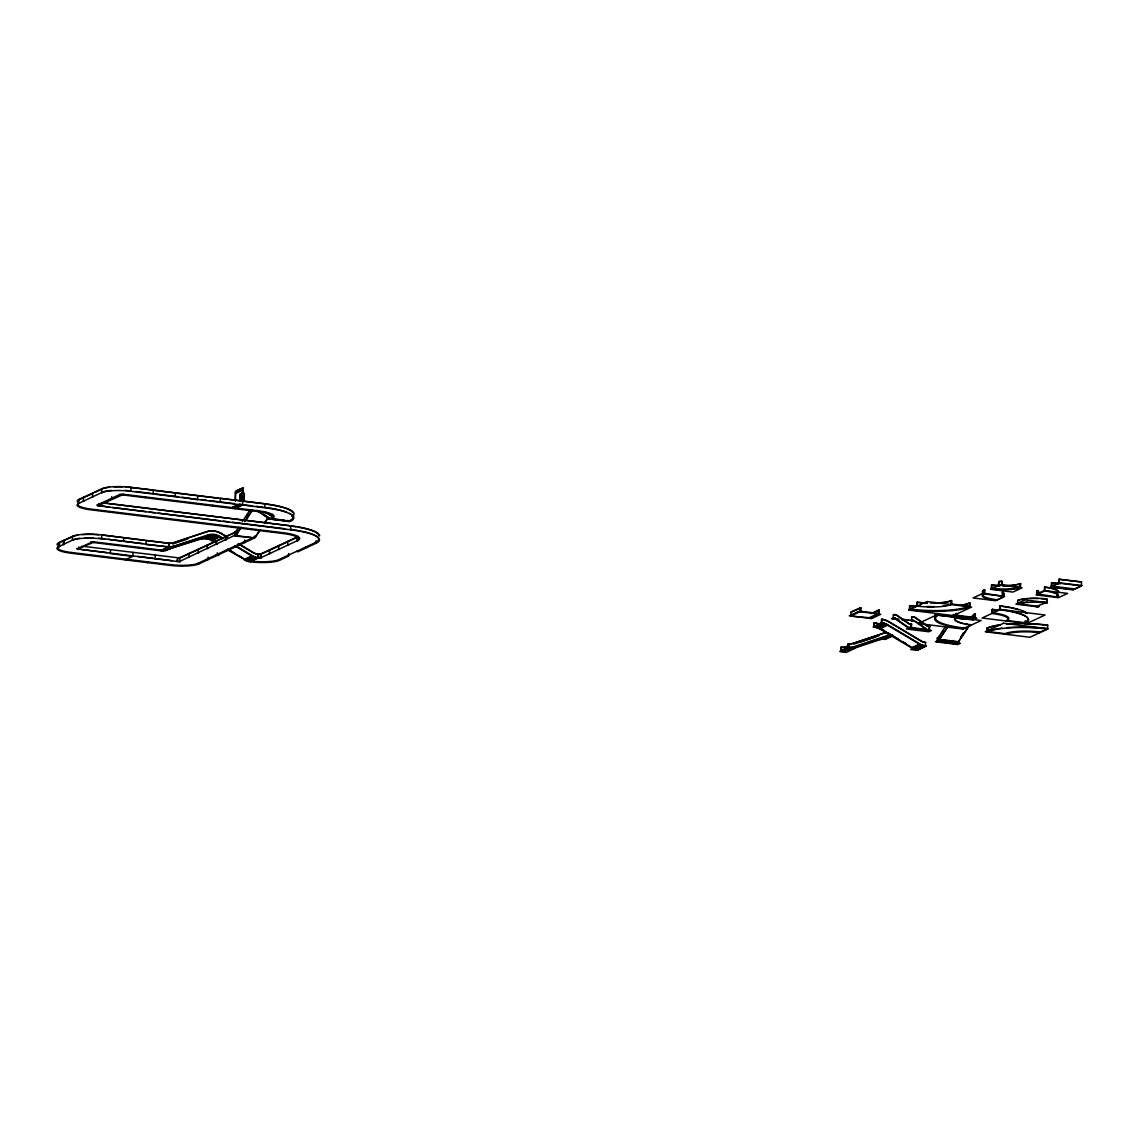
<?xml version="1.0" encoding="UTF-8"?>
<svg xmlns="http://www.w3.org/2000/svg" width="1139" height="1139" viewBox="0 0 1139 1139"><rect width="100%" height="100%" fill="white"/><g stroke="black" fill="none" stroke-linecap="round" stroke-linejoin="round"><path stroke-width="1.5" d="M57.306 545.054A22.438 4.627 2.3 0 1 58.787 542.734L72.512 536.341A22.438 4.627 2.3 0 1 101.755 534.931L168.786 543.189L168.629 547.119L160.784 550.778L168.657 546.563L168.729 543.175A13.084 11.888 65 0 0 173.698 542.705L206.757 531.685A19.918 18.096 65 0 1 213.548 530.902M846.078 650.284A16.501 14.992 65 0 1 840.909 650.597L840.981 647.208L840.554 651.309L844.625 651.252L849.58 649.016M892.221 636.188L885.302 639.42L883.707 639.221L892.278 635.334L888.32 635.861L854.777 647.037C845.024 652.134 849.224 637.327 848.099 647.251A16.501 14.992 65 0 0 849.139 647.336L855.432 648.134L846.291 652.405L839.899 651.608L849.053 647.351M260.133 530.091L256.432 535.743A17.057 6.193 -83 0 1 255.563 536.91L254.595 537.978L234.648 535.43L234.762 532.07A13.084 4.755 -83 0 0 236.827 530.048L238.677 527.229M945.726 626.151L939.234 636.046A13.098 4.755 -83 0 1 937.369 637.982L937.041 641.997L937.853 641.613A16.501 5.994 -83 0 0 939.148 640.602M940.031 636.146A13.098 4.755 -83 0 1 938.166 638.068L937.867 641.528L948.032 626.664M959.209 618.249L973.133 619.972L975.212 618.135L975.34 614.177L974.543 614.092L974.429 617.452A16.501 5.994 -83 0 0 973.361 618.178M59.442 546.207A21.57 4.442 2.3 0 0 71.216 552.472L70.874 553.184A22.438 4.627 2.3 0 1 58.616 546.677L58.787 542.734L73.309 536.441A21.57 4.442 2.3 0 1 77.95 535.173M79.929 538.234A21.57 4.442 2.3 0 0 73.167 539.815L72.355 540.285L72.512 536.341L73.309 536.441M166.807 549.61A16.501 14.992 65 0 1 161.14 550.066L92.772 541.723L76.982 548.927L178.994 561.712L236.414 534.547A17.057 6.193 -83 0 0 237.282 533.394L240.984 527.741M292.481 516.252A46.599 9.61 2.3 0 0 265.102 503.837L131.042 487.35A22.438 4.627 2.3 0 0 101.798 488.759L78.918 499.409L78.762 503.353A22.438 4.627 2.3 0 0 91.006 509.859L282.728 533.451A25.884 5.339 2.3 0 1 296.866 540.954L297.663 541.053L297.82 537.124L288.665 541.381M78.819 546.905L78.719 549.525L77.666 549.112L93.099 542.477L162.763 551.02L202.158 538.647L208.693 539.089L215.072 542.406M83.503 497.273L83.332 501.217L84.158 500.747M81.581 546.236L82.35 546.891M90.721 541.979L91.504 542.634M92.643 493.016L92.487 496.96L93.313 496.49M94.096 541.808L93.754 542.534M272.036 519.042L272.064 518.487A26.752 5.51 2.3 0 0 257.457 510.713L122.4 494.141L120.022 494.383L97.142 505.047L109.102 507.097M98.552 505.787L290.573 529.792A46.599 9.61 2.3 0 1 316.016 543.317L316.115 540.698M98.965 503.58L98.851 506.2L97.797 505.787L122.386 494.881L257.101 511.439A25.884 5.339 2.3 0 1 271.239 518.943L290.388 521.306L271.267 518.387A16.501 5.994 -83 0 1 268.818 518.202L257.528 510.357M111.565 490.411A21.57 4.442 2.3 0 0 102.467 492.233L101.642 492.689L101.798 488.759M101.713 502.911L102.496 503.566M98.623 538.178A21.57 4.442 2.3 0 1 101.3 538.462L170.608 547.361L210.003 534.988L216.538 535.444L222.917 538.747M103.179 556.402L102.823 557.113M110.867 498.654L111.636 499.309L111.75 496.689M116.449 544.556L116.093 545.282M120.022 494.383L120.791 495.052M123.396 494.226L123.04 494.938M123.638 541.21L123.767 537.836M131.042 487.35L130.885 491.279L127.91 490.582A21.57 4.442 2.3 0 0 125.148 490.368M132.694 556.359L110.341 553.611L110.511 549.681M138.787 547.318L138.445 548.03M145.735 496.974L145.393 497.686M147.629 561.869L147.273 562.581M147.871 561.897L147.515 562.609M152.925 493.628L153.395 490.097L128.052 487.207A21.57 4.442 2.3 0 0 125.276 486.994M155.032 559.107L155.288 554.992M168.074 499.722L167.732 500.434M168.301 547.275L168.33 546.706A16.501 14.992 65 0 0 174.495 546.108M254.082 536.953A16.501 5.994 -83 0 1 253 537.693L198.101 563.264A21.57 4.442 2.3 0 1 169.967 564.617L169.626 565.328L70.874 553.184M175.278 496.376L175.406 493.002M236.271 531.728A13.084 4.755 -83 0 1 235.588 532.155L179.877 557.64L179.72 561.57L180.517 561.669L177.157 561.271M190.427 502.47L190.071 503.182M189.031 553.369L188.875 557.313L189.686 556.843M198.186 549.112L198.015 553.041L198.841 552.586M198.101 563.264L198.869 563.933L254.595 537.978M206.202 537.992L213.719 534.49M207.326 544.855L207.17 548.784L207.996 548.315M207.241 559.007L208.024 559.662L208.124 557.042M212.765 505.218L212.423 505.93M216.481 540.584L216.325 544.527L217.15 544.058M216.396 554.75L218.773 555.604M217.179 555.405L217.278 552.785M219.955 501.872L220.425 498.341L265.102 503.837L264.647 507.368A45.745 9.425 2.3 0 1 286.814 512.208M225.636 536.327L225.479 540.256L226.305 539.801M225.55 550.479L226.319 551.148M235.118 499.907L235.46 491.293L243.305 487.649L243.091 493.016M235.374 501.359L235.702 493.287M234.791 532.055L234.634 535.999L253.812 537.793A16.501 5.994 -83 0 0 256.36 535.273M236.513 492.916L236.599 490.767M234.705 546.222L235.474 546.877M235.431 536.099L235.446 535.529A16.501 5.994 -83 0 0 236.528 534.803M237.339 492.532L237.425 490.382M238.322 492.076L238.407 489.927M238.806 491.336C238.72 489.471 239.19 490.923 239.418 490.496M239.29 491.621L239.389 489.471M240.201 491.194L240.286 489.058M240.414 489.386L240.372 490.61M241.098 490.781L241.183 488.631M242.009 493.002L240.343 493.785L240.058 500.961L241.724 500.178L242.009 493.002L244.387 493.301L244.102 500.477L242.436 501.245M242.151 490.283L242.237 488.147M242.764 493.173L242.892 489.941M242.764 501.089L242.607 505.033L234.762 508.692M243.86 541.95L244.629 542.62L244.743 539.986M238.179 543.445L253.342 552.5A13.084 11.888 65 0 0 258.154 554.18L258.026 557.555L250.153 561.769L248.174 561.527L227.202 549.639M250.48 561.627L250.509 561.057A16.501 14.992 65 0 1 248.943 560.772M257.457 510.713L257.101 511.439M257.67 558.267L257.699 557.711A16.501 14.992 65 0 1 256.659 557.541M258.382 554.209L257.998 558.124L250.153 561.769A22.438 4.627 2.3 0 0 279.411 560.374L288.551 556.103L288.665 553.483M269.559 549.81L269.402 553.753L270.228 553.283M272.477 514.387A25.884 5.339 2.3 0 1 271.395 515.013L271.239 518.943L269.516 519.142L257.428 510.913M278.713 545.553L278.557 549.482L279.382 549.026M302.177 531.329A45.745 9.425 2.3 0 1 315.232 542.662L278.628 559.705L279.411 560.374M102.467 492.233L78.762 503.353L79.588 502.883A21.57 4.442 2.3 0 0 91.362 509.147L283.084 532.739L282.728 533.451M287.868 541.281L287.711 545.225L288.523 544.755M287.783 555.448L288.551 556.103M289.591 521.206L289.619 520.637A45.745 9.425 2.3 0 0 289.477 513.418M290.573 529.792L290.73 525.862L102.538 502.698M296.866 540.954L297.023 537.024A25.884 5.339 2.3 0 0 298.091 536.398M296.937 551.176L297.706 551.846L316.016 543.317L315.232 542.662M306.092 546.919L306.861 547.574M860.799 611.871L860.97 607.927L860.173 607.827L851.018 612.099L850.861 616.028L860.828 611.301L878.383 613.465L869.228 617.722L851.659 616.128M860.002 611.771L860.173 607.827M878.368 614.021L878.525 610.091L879.322 610.191L879.166 614.12L870.011 618.392M915.457 606.304A45.745 9.425 2.3 0 1 909.79 605.692L909.306 609.778A46.599 9.61 2.3 0 0 970.044 606.859L970.2 602.915L969.403 602.83A45.745 9.425 2.3 0 1 960.932 605.265M909.62 609.621L909.79 605.692M910.816 624.044L910.631 627.988L908.296 627.916L895.226 618.847L893.047 618.819L893.46 614.747A19.918 7.233 -83 0 1 896.151 615.074L908.851 623.887A13.098 4.755 -83 0 0 910.631 624.115L911.613 624.129L911.456 627.518A16.501 5.994 -83 0 1 909.591 627.646M916.824 606.275L917.308 602.189A25.884 5.339 2.3 0 0 927.203 602.972M917.308 602.189L917.137 606.119A25.884 5.339 2.3 0 0 950.894 604.496L951.051 600.566L951.848 600.666L951.691 604.595M923.629 646.14C919.486 642.439 915.443 650.696 911.499 647.863L879.194 628.586L873.798 626.834L881.657 622.592A16.501 14.992 65 0 1 887.722 624.699L919.572 643.706A16.501 14.992 65 0 0 925.637 645.813L917.778 650.027L915.784 649.785L923.629 646.14L925.623 646.383L925.366 642.382A13.098 11.903 65 0 1 920.953 640.759L889.103 621.752A19.918 18.096 65 0 0 882.426 619.317L881.529 619.388L881.33 622.748A16.501 14.992 65 0 1 882.91 623.033M938.892 615.302L973.959 619.018M956.447 617.452L956.603 613.522L957.401 613.622L957.244 617.552A25.884 5.339 2.3 0 0 971.382 625.069M963.865 628.571L971.054 625.226M969.246 606.76L969.403 602.83M984.651 593.989L984.808 590.045L984.011 589.945L983.854 593.889A22.438 4.627 2.3 0 0 996.098 600.395M999.999 624.841A46.599 9.61 2.3 0 0 986.972 628.03L986.815 631.974A46.599 9.61 2.3 0 1 1047.567 629.055L1047.723 625.112A46.599 9.61 2.3 0 0 1006.62 624.129M987.613 632.074L987.769 628.13A45.745 9.425 2.3 0 1 1000.555 624.998M999.985 585.574A21.57 4.442 2.3 0 1 991.727 584.933L991.243 589.02A22.438 4.627 2.3 0 0 1020.501 587.61L1020.658 583.681L1019.861 583.581A21.57 4.442 2.3 0 1 1002.804 585.645M991.571 588.863L991.727 584.933M998.447 610.319A26.752 5.51 2.3 0 0 992.382 609.365L991.898 613.451A25.884 5.339 2.3 0 1 1006.036 620.969M992.226 613.309L992.382 609.365M996.426 600.239L1003.616 596.893M998.761 585.517L998.931 581.588L1001.494 581.317L1002.306 581.417L1002.135 585.361M999.245 581.431C995.942 586.884 1004.47 586.685 1001.494 581.317M999.416 609.949L999.9 605.863A46.599 9.61 2.3 0 1 1027.179 613.28M999.9 605.863L999.743 609.806A46.599 9.61 2.3 0 1 1025.185 623.318L1025.285 620.698M1002.206 596.138L1002.363 592.209L1003.16 592.308C1001.195 600.78 1006.449 594.344 1003.16 592.308M1005.168 634.224L1005.196 633.668A26.752 5.51 2.3 0 1 1040.064 631.988L1047.239 629.198M1006.833 621.068L1006.848 620.499A26.752 5.51 2.3 0 0 992.254 612.739L999.444 609.393A45.745 9.425 2.3 0 1 1008.186 610.703M1017.682 600.41L1017.526 604.353A22.438 4.627 2.3 0 1 1046.769 602.944L1046.926 599A22.438 4.627 2.3 0 0 1017.682 600.41L1018.48 600.509A21.57 4.442 2.3 0 1 1019.718 600.039M1018.323 604.453L1018.351 603.884A21.57 4.442 2.3 0 1 1027.449 602.075M1019.69 587.51L1019.861 583.581M1024.388 623.218L1024.402 622.663A45.745 9.425 2.3 0 0 1015.689 612.341M1035.878 606.603L1046.47 602.531A21.57 4.442 2.3 0 0 1041.032 602.033M1036.903 590.685C1041.359 590.515 1033.742 591.739 1037.771 595.085M1037.074 594.473L1037.23 590.529M1038.497 595.213L1038.654 591.283M1039.281 605.877L1038.27 606.902L1015.931 604.154L1025.086 599.897L1047.424 602.645L1046.442 603.101L1046.926 599M1044.264 591.113L1044.748 587.026A22.438 4.627 2.3 0 1 1057.932 593.006M1044.748 587.026L1044.591 590.97A22.438 4.627 2.3 0 1 1056.85 597.477L1056.949 594.857M1060.281 583.78L1051.696 582.712L1051.212 586.813L1073.55 589.561M1051.539 586.656L1051.696 582.712M1056.052 597.377L1056.067 596.822A21.57 4.442 2.3 0 0 1051.297 591.782M1058.729 583.31L1059.213 579.21L1081.552 581.972L1081.395 585.902L1059.056 583.154L1059.213 579.21M1073.878 589.404L1081.068 586.058M911.414 620.484L911.812 616.996A19.918 7.233 -83 0 1 914.503 617.324L927.203 626.151A13.098 4.755 -83 0 0 928.983 626.379L929.965 626.393L928.968 630.721L908.694 628.116M929.168 626.293L929.011 629.682A16.501 5.994 -83 0 1 926.562 629.497L913.877 620.67A16.501 5.994 -83 0 0 911.841 620.328M875.193 626.265A16.501 14.992 65 0 0 874.14 626.094L874.339 622.734L873.812 626.251A16.501 14.992 65 0 1 875.393 626.535M881.857 619.232L881.643 623.19L887.039 624.927L920.839 645.001M241.155 496.077L241.226 494.283L240.813 500.035L241.354 496.39L240.229 495.978L239.845 497.045L240.685 497.145M239.062 491.222L239.404 489.699L239.688 490.923M243.191 496.761L243.803 494.896M242.379 521.577L249.797 510.258M245.967 517.433L248.743 513.191M240.913 527.257L237.211 532.91A16.501 5.994 -83 0 1 234.648 535.43M244.629 521.605L251.107 511.71A16.501 5.994 -83 0 1 252.374 510.13M245.611 520.665L251.178 512.194A15.932 5.795 -83 0 1 252.189 510.87M257.286 533.864L260.076 529.621M264.704 522.545L267.48 518.302M264.775 523.029L268.477 517.377M941.882 633.327L943.733 630.493M947.036 627.603L939.618 638.922A16.501 5.994 -83 0 1 937.07 641.442L957.002 643.976L969.958 624.784M960.761 636.929L963.537 632.686M969.887 624.314L958.782 641.271A16.501 5.994 -83 0 1 958.568 641.584M241.368 498.754C240.671 497.245 238.734 498.384 240.543 499.138M243.162 498.412L243.162 496.063M1002.263 592.266L1003.188 592.864M97.142 505.047L97.968 505.702M76.996 548.372L77.822 549.026M974.543 614.092L974.315 614.206A19.918 7.233 -83 0 0 971.482 617.11M975.34 614.177L975.112 614.305A19.918 7.233 -83 0 0 973.546 615.573M79.716 499.508L93.441 493.116M94.978 492.404L102.595 488.845A21.57 4.442 2.3 0 1 103.834 488.375M73.167 539.815L58.616 546.677L59.427 546.777L59.584 542.833A21.57 4.442 2.3 0 0 58.146 543.901M197.745 495.75L197.588 499.679L182.14 497.216M239.731 490.154L239.973 489.443L239.218 490.738M235.417 492.375L243.262 488.716M235.374 493.443L243.219 489.784M132.85 552.429L133.021 556.216L125.176 559.861M232.199 507.61L239.389 504.264L252.616 505.887M233.652 507.795L240.842 504.449M168.786 543.189L168.458 543.331A13.084 11.888 65 0 0 173.37 542.847L206.43 531.828A19.918 18.096 65 0 1 213.221 531.045L214.815 531.059A19.918 18.096 65 0 1 221.464 533.493M162.763 551.02L170.608 547.361M164.856 550.707L172.701 547.062M165.098 550.678L173.47 546.919M166.137 550.45L175.007 546.506M214.246 530.973L214.488 531.201A19.918 18.096 65 0 1 215.1 531.315M200.222 539.131L208.551 535.33M201.19 538.861L209.519 535.088M202.158 538.647L210.501 534.917M203.155 538.519L211 534.86M203.653 538.476L211.498 534.817M204.152 538.448L212.509 534.803M205.177 538.462L213.021 534.817M205.419 538.491L213.264 534.832M206.942 538.676L214.787 535.017M207.198 538.719L215.043 535.059M207.697 538.818L215.542 535.173M208.195 538.946L216.04 535.302M208.693 539.089L216.538 535.444M209.192 539.26L217.036 535.601M209.676 539.43L217.521 535.786M210.16 539.63L218.005 535.985M210.63 539.843L218.474 536.198M211.114 540.071L218.959 536.426M211.569 540.327L219.414 536.668M212.039 540.584L219.884 536.939M180.674 557.74L234.065 532.867M269.302 519.071L290.388 521.306A46.599 9.61 2.3 0 0 264.946 507.78L130.885 491.279A22.438 4.627 2.3 0 0 101.642 492.689M102.211 502.854L290.73 525.862A46.599 9.61 2.3 0 1 319.646 535.828M291.228 529.493L290.274 529.379A45.745 9.425 2.3 0 1 294.332 529.934M243.888 559.591L251.733 555.946L256.019 557.868L260.148 558.053L297.678 540.498A26.752 5.51 2.3 0 0 283.084 532.739M244.372 559.875L252.217 556.216M244.871 560.146L252.716 556.487M257.001 554.209A13.084 11.888 65 0 0 257.841 554.337L258.211 554.195M245.383 560.388L253.228 556.729M245.896 560.616L253.741 556.971M246.124 560.715L253.969 557.056M297.023 537.024L260.404 554.067L257.841 554.337M287.142 542.093L261.215 554.166L258.482 554.394M248.174 561.527L256.019 557.868M860.97 607.927L851.018 612.099M870.894 613.636L878.525 610.091M873.214 613.024L879.322 610.191M874.553 626.934L882.398 623.275M874.809 626.977L882.654 623.318M875.806 627.205L883.65 623.56M876.304 627.347L884.149 623.702M876.802 627.518L884.647 623.859M877.286 627.689L885.131 624.044M877.77 627.888L885.615 624.243M878.254 628.102L886.099 624.457M878.724 628.329L886.569 624.685M879.194 628.586L887.039 624.927M879.65 628.856L887.495 625.197M842.533 651.551L850.377 647.906M884.448 636.957L880.134 638.979A16.501 14.992 65 0 1 882.654 638.395M848.583 650.141L879.991 639.662L888.804 635.733M879.991 639.662L889.773 635.534M881.444 639.278L890.769 635.391M882.426 639.107L891.268 635.348M883.423 639.007L891.78 635.334M883.935 638.993L893.033 635.363M954.454 615.587L953.813 615.886L955.407 616.085M911.499 647.863L919.344 644.204M911.997 648.134L919.842 644.489M912.496 648.404L920.34 644.745M925.836 642.453L925.039 642.538A13.098 11.903 65 0 1 922.989 642.026M913.506 648.874L921.351 645.229M913.734 648.974L921.579 645.315M1059.711 582.855L1050.557 587.112L1072.895 589.86L1082.05 585.603L1058.743 582.741L1051.553 586.087L1073.906 588.849M1081.552 581.972L1058.886 579.367M957.002 643.976L956.219 643.791A16.501 5.994 -83 0 0 958.355 641.869M1047.723 625.112L1047.396 625.268A45.745 9.425 2.3 0 0 1023.918 623.745M911.613 624.129L911.428 624.215A13.098 4.755 -83 0 1 909.648 623.987L896.948 615.174A19.918 7.233 -83 0 0 894.257 614.846L893.218 614.846M929.965 626.393L929.78 626.478A13.098 4.755 -83 0 1 928 626.251L915.3 617.423A19.918 7.233 -83 0 0 912.61 617.096L911.57 617.096M179.877 557.64L178.51 557.797M261.073 557.541L257.699 557.711M1002.306 581.417L998.931 581.588M1036.675 606.703L1038.925 606.603M172.786 544.001L187.664 539.046M167.305 549.454L200.364 538.434A16.501 14.992 65 0 1 201.347 538.149M893.346 618.662L898.899 619.402M886.526 632.216L853.467 643.236A13.098 11.903 65 0 1 848.968 643.763L848.171 643.862M886.199 632.373L853.139 643.393A13.098 11.903 65 0 1 848.64 643.919M849.253 645.628L845.95 646.738A13.098 11.903 65 0 1 841.45 647.265L840.653 647.365M860.828 641.784L879.009 635.719M848.925 645.785L845.622 646.895A13.098 11.903 65 0 1 841.123 647.422M853.88 644.133L875.364 636.972M853.353 647.949L878.482 639.52M180.531 557.797C175.42 555.974 177.67 566.638 177.627 557.74L83.588 546.364M240.229 495.978L241.383 496.818M241.112 497.871L240.158 497.771M243.49 498.156L243.191 500.334M884.946 638.993L885.971 638.523A16.501 14.992 65 0 0 879.806 639.121M1051.368 582.869L1058.245 583.709M1019.718 586.955L1002.163 584.791L998.789 584.962L991.599 588.308A21.57 4.442 2.3 0 0 1018.48 587.425M241.454 495.024C240.713 493.828 239.005 494.782 240.756 495.351M1056.067 596.822L1037.102 593.903L1044.292 590.557A21.57 4.442 2.3 0 1 1049.176 591.326M241.724 500.178L244.102 500.477M154.776 490.468L218.375 498.284M135.74 491.507L151.202 493.415M154.648 493.842L178.709 496.803M201.048 499.551L206.216 500.178M209.647 500.605L234.534 503.666M256.047 506.314L262.924 507.154M238.948 504.477L241.852 504.833M238.037 504.89L240.955 505.246M237.595 505.104L240.5 505.46M237.14 505.303L240.058 505.673M236.698 505.517L239.603 505.873M236.243 505.73L239.162 506.086M235.801 505.944L238.706 506.3M235.346 506.143L238.265 506.499M234.89 506.357L237.809 506.713M234.449 506.57L237.353 506.926M233.993 506.77L236.912 507.14M233.552 506.983L236.456 507.339M233.096 507.197L236.015 507.553M1018.351 603.884L1035.906 606.048M232.655 507.41L235.559 507.766M268.704 518.758L289.577 521.676M112.619 507.524L146.034 511.639M149.565 512.066L154.833 512.721M158.349 513.148L219.912 520.722M223.429 521.164L228.711 521.804M232.228 522.246L284.992 528.738M1006.848 620.499L1024.402 622.663M956.077 615.188L975.226 617.552A16.501 5.994 -83 0 0 973.304 619.203M956.062 615.772L976.806 618.335L955.635 615.985M955.436 616.128L974.585 618.477M956.76 616.683L974.172 618.819M973.76 619.232L956.347 617.082A25.884 5.339 2.3 0 0 957.486 617.708M956.134 617.31L973.546 619.459M961.344 618.676L964.847 619.103M959.01 618.534L962.498 618.961M986.972 628.03L987.769 628.13M901.575 619.16L913.877 620.67M893.702 618.505L891.453 618.619L898.258 619.459M901.618 619.474L908.395 620.285M902.003 619.616L907.228 620.257M911.086 620.897L914.56 621.324M1005.196 633.668L987.641 631.504A45.745 9.425 2.3 0 1 1001.964 628.173M909.007 627.333L929.808 629.782A16.501 5.994 -83 0 1 927.36 629.596M909.847 628.002L922.419 629.739M144.397 540.37L101.755 534.931L101.599 538.875A22.438 4.627 2.3 0 0 72.355 540.285M168.458 543.331L146.119 540.584L145.963 544.527L168.33 546.706M937.183 638.068L937.981 638.167M939.689 639.392L958.839 641.755M939.476 639.705L958.625 642.069M939.262 640.004L958.412 642.368M939.049 640.289L958.198 642.638M938.821 640.559L957.97 642.909M101.3 538.462L104.731 538.889M108.162 539.302L142.546 543.545M81.78 549.539L107.009 552.643M137.819 556.43L153.124 558.309M156.755 558.765L172.06 560.644M71.216 552.472L169.967 564.617M1003.644 596.338L984.68 593.419A21.57 4.442 2.3 0 0 996.454 599.683M881.529 619.388L882.099 619.459A19.918 18.096 65 0 1 885.231 620.257M874.012 622.891L874.909 622.819A19.918 18.096 65 0 1 879.863 624.343M928.968 630.721L927.246 630.152M880.205 628.201L884.761 630.921M887.794 632.729L898.415 639.064M902.956 641.784L905.989 643.592M911.727 647.365L879.878 628.358A16.501 14.992 65 0 0 879.408 628.087M221.493 533.493L227.558 537.11M227.231 537.266L221.165 533.65A19.918 18.096 65 0 0 219.414 532.725M239.361 544.513L253.015 552.657A13.084 11.888 65 0 0 256.588 554.109M223.144 538.249L220.112 536.441A16.501 14.992 65 0 0 207.882 534.946L174.822 545.965A16.501 14.992 65 0 1 168.657 546.563M236.798 546.407L251.961 555.448A16.501 14.992 65 0 0 258.026 557.555M235.047 545.98L251.733 555.946M230.79 550.806L235.346 553.526M239.902 556.231L242.934 558.053M215.299 541.908L212.267 540.1A16.501 14.992 65 0 0 210.815 539.331M227.43 549.155L242.607 558.195M916.083 621.752L925.95 628.614M265.216 511.909L269.445 514.856A13.084 4.755 -83 0 0 271.395 515.013M263.963 514.372L269.616 518.302M295.642 530.133A45.745 9.425 2.3 0 1 300.625 531.002M290.402 526.004A45.745 9.425 2.3 0 1 295.77 526.759M297.478 527.03A45.745 9.425 2.3 0 1 318.778 535.8M292.794 514.999A45.745 9.425 2.3 0 1 291.655 516.166M266.156 504.164A45.745 9.425 2.3 0 1 282.358 507.311M283.611 507.681A45.745 9.425 2.3 0 1 292.751 512.536M105.4 487.948A21.57 4.442 2.3 0 1 109.358 487.278M114.213 486.88A21.57 4.442 2.3 0 1 122.457 486.851M78.036 502.342A22.438 4.627 2.3 0 1 78.918 499.409M78.278 500.576A21.57 4.442 2.3 0 1 78.819 500.021M237.595 533.607A16.501 5.994 -83 0 1 236.955 534.376M255.15 535.771A16.501 5.994 -83 0 1 254.51 536.54M289.619 520.637A16.501 5.994 -83 0 1 289.192 520.808M288.765 520.893A16.501 5.994 -83 0 1 287.17 520.452M272.064 518.487A16.501 5.994 -83 0 1 271.851 518.572M270.555 515.141A13.084 4.755 -83 0 1 270.242 514.956M237.453 530.404A13.084 4.755 -83 0 1 236.613 531.415M290.417 520.737A16.501 5.994 -83 0 1 289.776 520.95M288.737 520.922A16.501 5.994 -83 0 1 287.968 520.551M252.317 511.212A16.501 5.994 -83 0 1 252.531 510.941M278.628 559.705A21.57 4.442 2.3 0 1 250.509 561.057M247.903 560.502A16.501 14.992 65 0 1 245.896 559.719M250.181 561.214A16.501 14.992 65 0 1 248.615 560.929M247.576 560.659A16.501 14.992 65 0 1 245.568 559.875M203.397 537.793A16.501 14.992 65 0 1 206.529 537.836M207.056 537.907A16.501 14.992 65 0 1 210.145 538.747M211.64 539.416A16.501 14.992 65 0 1 212.594 539.943M215.727 531.457A19.918 18.096 65 0 1 218.816 532.468M207.554 535.088A16.501 14.992 65 0 1 208.537 534.803M215.285 534.775A16.501 14.992 65 0 1 216.325 535.045M200.037 538.59A16.501 14.992 65 0 1 201.532 538.192M203.069 537.95A16.501 14.992 65 0 1 210.331 539.103M166.977 549.61A16.501 14.992 65 0 1 160.813 550.208M84.799 537.836A21.57 4.442 2.3 0 1 93.042 537.807M82.407 534.632A21.57 4.442 2.3 0 1 98.751 534.803M198.869 563.933A22.438 4.627 2.3 0 1 169.626 565.328M1009.795 611.017A45.745 9.425 2.3 0 1 1014.308 611.999M999.572 606.019A45.745 9.425 2.3 0 1 1009.937 607.642M1011.489 607.955A45.745 9.425 2.3 0 1 1014.436 608.625M1015.817 608.966A45.745 9.425 2.3 0 1 1018.394 609.692M1021.74 610.846A45.745 9.425 2.3 0 1 1026.353 613.295M992.055 609.522A25.884 5.339 2.3 0 1 995.102 609.934M1021.27 599.612A21.57 4.442 2.3 0 1 1027.577 598.701M1030.097 598.544A21.57 4.442 2.3 0 1 1038.341 598.516M1041.16 598.658A21.57 4.442 2.3 0 1 1046.599 599.157M854.264 646.639A16.501 14.992 65 0 1 852.769 647.052M887.324 635.619A16.501 14.992 65 0 1 890.356 634.978M845.75 650.44A16.501 14.992 65 0 1 840.582 650.739L848.427 647.094A16.501 14.992 65 0 0 854.592 646.496L887.651 635.477A16.501 14.992 65 0 1 890.171 634.893M883.166 638.324A16.501 14.992 65 0 1 886.299 638.367M918.119 649.315A16.501 14.992 65 0 1 915.016 648.589M913.022 647.735A16.501 14.992 65 0 1 912.538 647.479M925.309 645.97A16.501 14.992 65 0 1 922.206 645.244M877.258 626.82A16.501 14.992 65 0 1 878.753 627.432M917.792 649.472A16.501 14.992 65 0 1 915.201 648.917M912.695 647.892A16.501 14.992 65 0 1 912.211 647.635M876.93 626.977A16.501 14.992 65 0 1 878.924 627.831M885.843 620.484A19.918 18.096 65 0 1 888.776 621.908L920.625 640.915A13.098 11.903 65 0 0 922.59 641.869M874.581 622.962A19.918 18.096 65 0 1 877.101 623.56M877.713 623.759A19.918 18.096 65 0 1 880.12 624.784M940.002 639.605A16.501 5.994 -83 0 1 939.59 640.132M957.557 641.77A16.501 5.994 -83 0 1 957.344 642.04M956.489 642.951A16.501 5.994 -83 0 1 955.422 643.692M956.66 615.402A16.501 5.994 -83 0 1 956.874 615.288M953.129 614.846A19.918 7.233 -83 0 1 953.371 614.491M972.521 616.854A19.918 7.233 -83 0 1 973.29 615.857M954.14 616.84A16.501 5.994 -83 0 1 954.995 615.928M1006.919 627.674A45.745 9.425 2.3 0 1 1038.668 627.774M1043.025 628.173A45.745 9.425 2.3 0 1 1047.254 628.643M1007.061 624.3A45.745 9.425 2.3 0 1 1018.067 623.759M1005.965 634.323A25.884 5.339 2.3 0 1 1039.722 632.7M1044.42 587.183A21.57 4.442 2.3 0 1 1049.318 587.952M1051.439 588.407A21.57 4.442 2.3 0 1 1057.063 590.614M1057.618 591.212A21.57 4.442 2.3 0 1 1057.633 592.365M967.524 603.955A46.599 9.61 2.3 0 1 961.558 605.407M915.229 606.461A46.599 9.61 2.3 0 1 909.463 605.834M948.246 605.151A26.752 5.51 2.3 0 0 951.706 604.04L969.261 606.204A45.745 9.425 2.3 0 1 909.648 609.066L916.838 605.72A26.752 5.51 2.3 0 0 920.155 606.076M945.954 605.606A26.752 5.51 2.3 0 1 943.334 605.991M933.994 606.589A26.752 5.51 2.3 0 1 927.075 606.518M951.051 600.566A25.884 5.339 2.3 0 1 930.591 603.044M950.31 601.25A26.752 5.51 2.3 0 1 937.44 603.115M927.217 603.143A26.752 5.51 2.3 0 1 916.98 602.332M963.879 628.002A45.745 9.425 2.3 0 1 938.906 614.733M963.537 628.714A46.599 9.61 2.3 0 1 938.095 615.202M935.204 616.085A46.599 9.61 2.3 0 1 935.147 613.565M967.936 624.215A26.752 5.51 2.3 0 1 965.018 623.702M962.384 623.133A26.752 5.51 2.3 0 1 956.475 616.897M954.852 616.284A26.752 5.51 2.3 0 1 956.603 613.522M1020.658 583.681A22.438 4.627 2.3 0 1 1017.739 584.62M1015.817 585.005A22.438 4.627 2.3 0 1 1002.918 585.83M999.999 585.759A22.438 4.627 2.3 0 1 991.4 585.09M985.392 594.088A22.438 4.627 2.3 0 1 984.082 593.49M982.544 592.266A22.438 4.627 2.3 0 1 984.011 589.945M986.132 594.031A21.57 4.442 2.3 0 1 984.879 593.462M983.199 591.682A21.57 4.442 2.3 0 1 983.37 591.113M983.911 590.557A21.57 4.442 2.3 0 1 984.808 590.045M910.659 627.418A16.501 5.994 -83 0 1 908.21 627.233L895.51 618.42A16.501 5.994 -83 0 0 893.061 618.235L893.859 618.32A16.501 5.994 -83 0 1 895.738 618.206M914.29 620.541A16.501 5.994 -83 0 1 914.674 620.769M63.357 540.598L63.2 544.542L63.998 544.641L64.154 540.698L63.357 540.598M260.404 554.067L260.247 558.01L261.045 558.11L261.215 554.166L260.404 554.067M238.222 490.51L238.307 491.578L238.236 490.411M858.407 611.572L849.253 615.829L871.606 618.591L880.76 614.32L858.407 611.572M926.947 601.563L908.651 610.077L953.329 615.587L971.638 607.059L926.947 601.563M882.298 622.876L873.143 627.148L874.738 627.333L883.892 623.076L882.298 622.876M999.743 585.062L990.588 589.319L1012.941 592.081L1022.096 587.809L999.743 585.062M909.036 627.788L906.43 629.013L928.769 631.761L931.389 630.536L909.036 627.788M936.5 615.003L918.191 623.531L962.882 629.027L981.177 620.499L936.5 615.003M982.259 593.69L973.105 597.947L995.443 600.694L1004.598 596.437L982.259 593.69M919.885 645.286L910.73 649.557L917.123 650.341L926.263 646.069L919.885 645.286M1000.398 609.493L982.089 618.021L1026.78 623.517L1045.089 614.989L1000.398 609.493M938.066 640.588L935.446 641.798L957.785 644.546L960.405 643.336L938.066 640.588M1045.246 590.657L1036.091 594.928L1058.444 597.676L1067.599 593.405L1045.246 590.657M1003.53 623.247L985.221 631.775L1029.912 637.271L1048.207 628.742L1003.53 623.247"/></g></svg>
